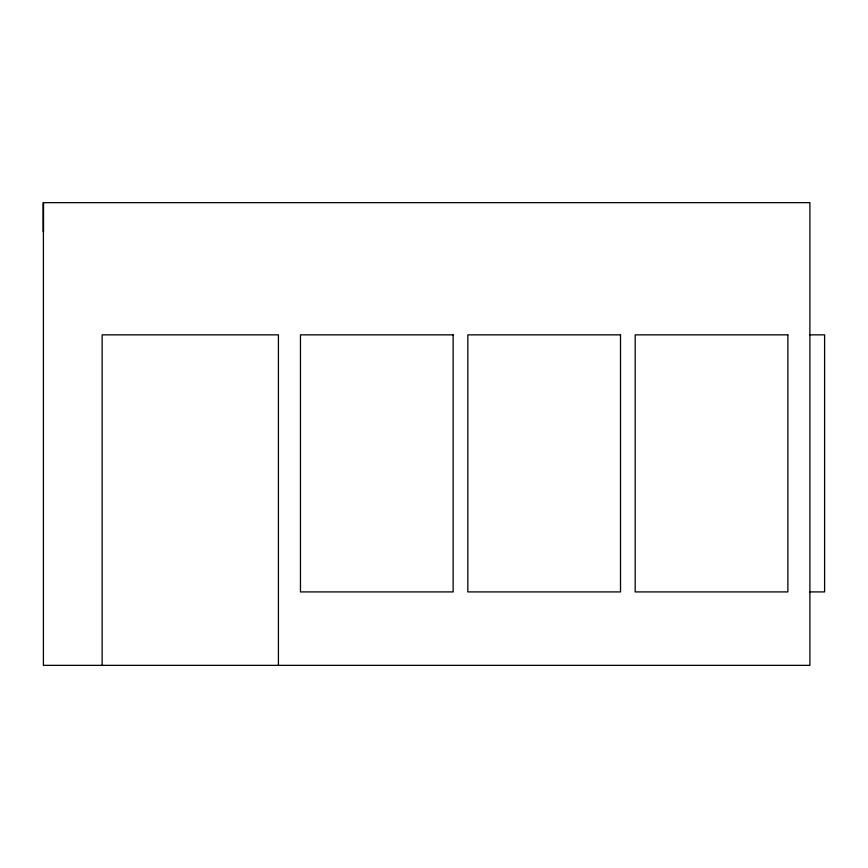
<?xml version="1.0" encoding="UTF-8"?>
<svg xmlns="http://www.w3.org/2000/svg" width="868" height="868" viewBox="0 0 868 868"><rect width="100%" height="100%" fill="white"/><g stroke="black" fill="none" stroke-linecap="round" stroke-linejoin="round"><path stroke-width="1.3" d="M809.909 334.853L824.6 334.853L824.6 591.911L809.909 591.911M278.422 665.355L278.422 334.853L102.153 334.853L102.153 665.355M43.422 202.645L43.422 232.027L43.4 202.645L809.909 202.645L809.909 665.355L43.4 665.355L43.4 202.645M453.139 334.853L300.458 334.853L300.458 591.911L453.139 591.911L453.139 334.853M620.511 334.853L467.83 334.853L467.83 591.911L620.511 591.911L620.511 334.853M787.873 334.853L635.192 334.853L635.192 591.911L787.873 591.911L787.873 334.853"/></g></svg>
